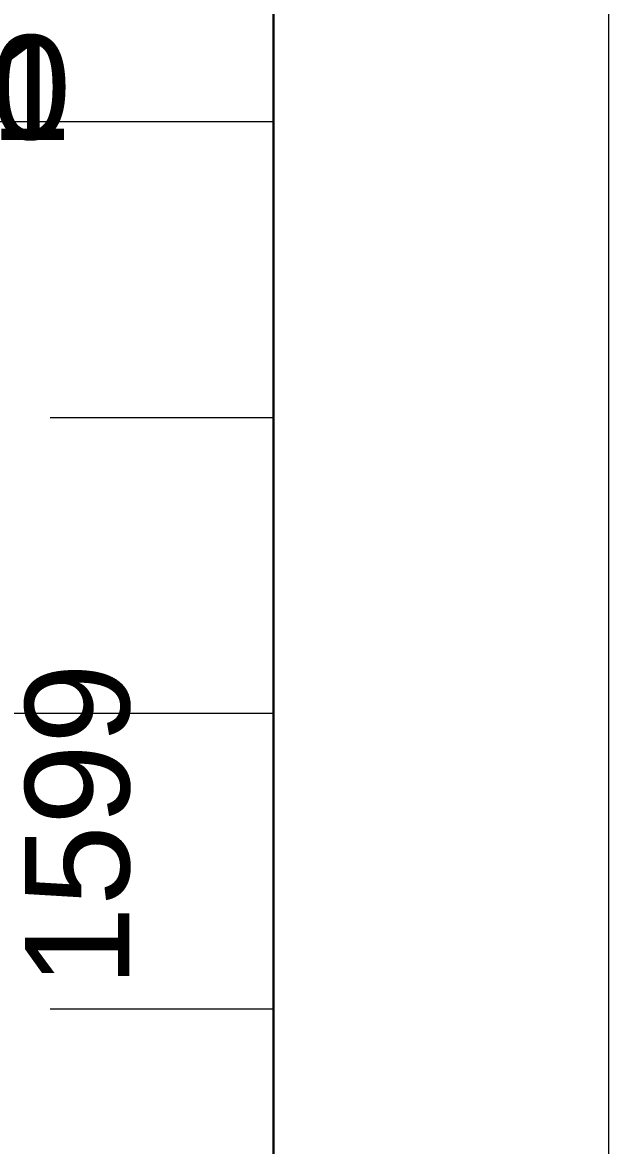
# Model space of a CAD drawing. Header units: millimetres. Extents: x 578 to 1029, y 98 to 264.
# Drawn here: x 903.032 to 905, y 155.889 to 159.659 of the extents above; entities that cross this region are included whole.
import ezdxf

# ---------------------------------------------------------------- set-up
doc = ezdxf.new("R2010")
doc.units = ezdxf.units.MM
doc.linetypes.add('Штрихпунктир 15 х 2 х 2 мм', pattern=[19, 15, -2, 0, -2])
for name, color, linetype, lineweight in [('Гидрошп', 7, 'Continuous', 30), ('котлован', 7, 'Continuous', 30), ('ОпалПодбРоств', 7, 'Continuous', 30), ('Опалубка', 7, 'Continuous', 30), ('Оси', 7, 'Continuous', 18), ('откосы', 7, 'Continuous', 18), ('Подбетонка ростверков', 7, 'Continuous', 30), ('стены лотков', 7, 'Continuous', 30)]:
    doc.layers.add(name, color=color, linetype=linetype, lineweight=lineweight)
doc.styles.get("Standard").update_dxf_attribs({"font": 'arial.ttf'})

msp = doc.modelspace()

# ---------------------------------------------------------------- linework, layer by layer
at = {"layer": 'Гидрошп', "color": 7, "linetype": 'Штрихпунктир 15 х 2 х 2 мм', "lineweight": 13}
msp.add_line((905, 185), (905, 144.183), dxfattribs=at)
msp.add_line((905, 185), (905, 144.183), dxfattribs=at)
msp.add_line((905, 185), (905, 144.183), dxfattribs=at)
msp.add_line((905, 185), (905, 144.183), dxfattribs=at)
at = {"layer": 'котлован', "lineweight": 30}
msp.add_lwpolyline([(903.8749, 173.225), (903.8749, 151.45), (898.7749, 151.45), (898.7749, 173.225)], dxfattribs=at)
at = {"layer": 'Оси', "color": 7, "linetype": 'Штрихпунктир 15 х 2 х 2 мм'}
msp.add_line((905, 185), (905, 144.183), dxfattribs=at)
msp.add_line((905, 185), (905, 144.183), dxfattribs=at)
msp.add_line((905, 185), (905, 144.183), dxfattribs=at)
msp.add_line((905, 185), (905, 144.183), dxfattribs=at)
at = {"layer": 'откосы'}
for p, q in [((903.8749, 159.325), (902.3749, 159.325)), ((903.8749, 158.3321), (903.1249, 158.3321)), ((903.8749, 157.3393), (902.3749, 157.3393)), ((903.8749, 156.3464), (903.1249, 156.3464))]:
    msp.add_line(p, q, dxfattribs=at)

# ---------------------------------------------------------------- texts
at = {"layer": 'ОпалПодбРоств', "lineweight": 13, "insert": (903.218, 157.5086), "char_height": 0.35, "attachment_point": 6, "rotation": 90}
msp.add_mtext('1599', dxfattribs=at)
at = {"layer": 'Опалубка', "lineweight": 13, "insert": (903.1954, 159.4393), "char_height": 0.35, "attachment_point": 6}
msp.add_mtext('1', dxfattribs=at)
at = {"layer": 'Подбетонка ростверков', "lineweight": 13, "insert": (903.218, 157.5086), "char_height": 0.35, "attachment_point": 6, "rotation": 90}
msp.add_mtext('1599', dxfattribs=at)
at = {"layer": 'стены лотков', "lineweight": 13, "insert": (903.1954, 159.4393), "char_height": 0.35, "attachment_point": 6}
msp.add_mtext('0', dxfattribs=at)

doc.saveas('drawing.dxf')
